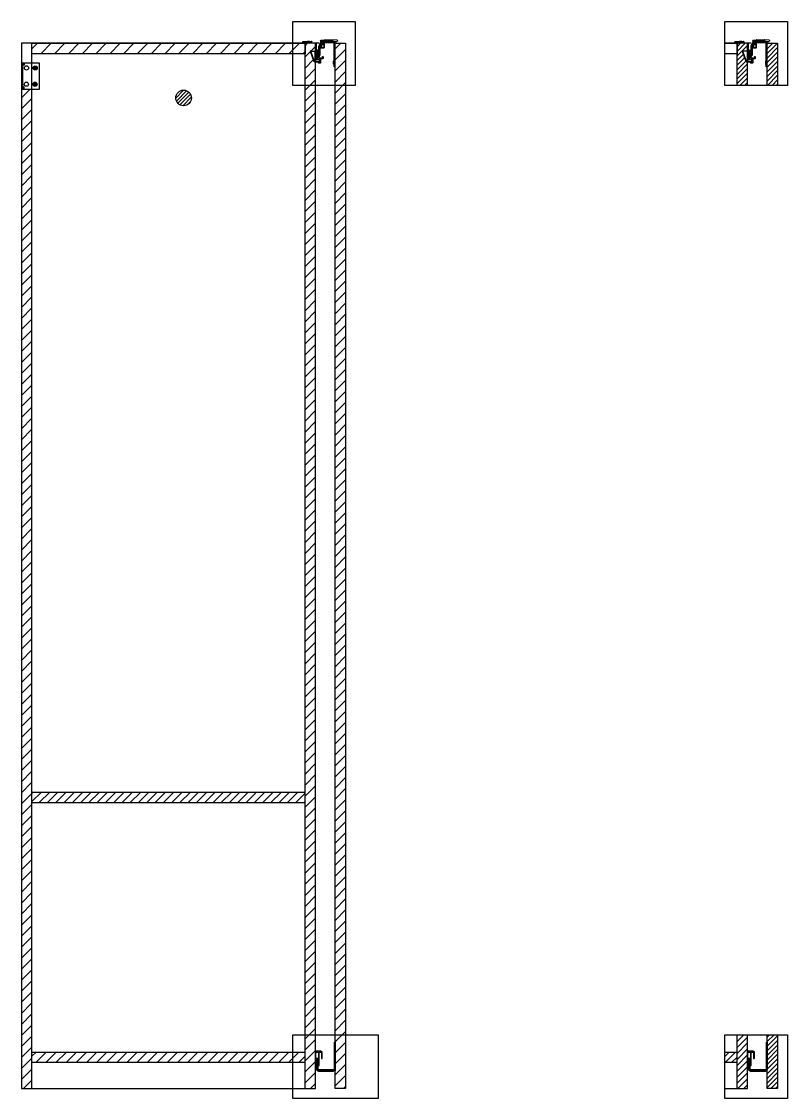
# Model space of a CAD drawing. Header units: inches. Extents: x -32 to 2461, y 586 to 3383.
# Drawn here: x 2314.1 to 2461.3, y 857.3 to 1064.4 of the extents above; entities that cross this region are included whole.
import ezdxf

# ---------------------------------------------------------------- set-up
doc = ezdxf.new("R2010")
doc.units = ezdxf.units.IN
doc.header["$MEASUREMENT"] = 0
doc.layers.get('0').update_dxf_attribs({"color": 11})
for name, color, linetype in [('A-ANNO-DIMS', 3, 'Continuous'), ('dettagli', 141, 'Continuous'), ('particolari', 30, 'Continuous'), ('Viti', 41, 'Continuous')]:
    doc.layers.add(name, color=color, linetype=linetype)

msp = doc.modelspace()

# ---------------------------------------------------------------- hatches: boundary and pattern name
h = msp.add_hatch()
h.set_pattern_fill('ANSI31', color=61, scale=15)
h.paths.add_polyline_path([(2368.57, 1058.22), (2368.57, 1060.22), (2316.06, 1060.22), (2316.06, 1058.22)])
h = msp.add_hatch()
h.set_pattern_fill('ANSI31', color=61, scale=12)
h.paths.add_polyline_path([(2370.57, 1052.14), (2368.57, 1052.14), (2368.57, 869.58), (2370.57, 869.58)])
edge = h.paths.add_edge_path()
edge.add_spline(control_points=[(2370.57, 1056.69), (2370.54, 1056.69), (2370.51, 1056.69), (2370.49, 1056.69)], knot_values=[1.699527, 1.699527, 1.699527, 1.699527, 1.776911, 1.776911, 1.776911, 1.776911], degree=3, periodic=0)
edge.add_spline(control_points=[(2370.49, 1056.69), (2370.42, 1056.69), (2370.37, 1056.69), (2370.37, 1056.69)], knot_values=[1.776911, 1.776911, 1.776911, 1.776911, 2, 2, 2, 2], degree=3, periodic=0)
edge.add_spline(control_points=[(2370.37, 1056.69), (2370.34, 1056.69), (2370.32, 1056.71), (2370.31, 1056.74), (2370.31, 1056.74), (2369.6, 1058.68), (2369.6, 1058.68)], knot_values=[2, 2, 2, 2, 3, 3, 3, 4, 4, 4, 4], degree=3, periodic=0)
edge.add_spline(control_points=[(2369.6, 1058.68), (2369.59, 1058.71), (2369.6, 1058.73), (2369.63, 1058.73)], knot_values=[4, 4, 4, 4, 5, 5, 5, 5], degree=3, periodic=0)
edge.add_spline(control_points=[(2369.67, 1058.73), (2369.67, 1058.73), (2369.63, 1058.73), (2369.63, 1058.73)], knot_values=[5.00001, 5.00001, 5.00001, 5.00001, 5.99999, 5.99999, 5.99999, 5.99999], degree=3, periodic=0)
edge.add_line((2369.65, 1058.73), (2370.49, 1058.73))
edge.add_line((2370.49, 1058.73), (2370.49, 1058.73))
edge.add_line((2370.49, 1058.73), (2370.57, 1060.22))
edge.add_line((2370.57, 1060.22), (2368.57, 1060.22))
edge.add_line((2368.57, 1060.22), (2368.57, 1058.22))
edge.add_line((2368.57, 1058.22), (2368.57, 1052.14))
edge.add_line((2368.57, 1052.14), (2370.57, 1052.14))
edge.add_line((2370.57, 1052.14), (2370.57, 1056.69))
h.paths.add_polyline_path([(2370.57, 866.22), (2370.57, 869.58), (2368.57, 869.58), (2368.57, 866.22), (2368.57, 859.22), (2370.57, 859.22)])
h = msp.add_hatch()
h.set_pattern_fill('ANSI31', color=61, scale=12)
h.paths.add_polyline_path([(2374.36, 859.22), (2376.36, 859.22), (2376.36, 1060.22), (2374.36, 1060.22)])
h = msp.add_hatch()
h.set_pattern_fill('ANSI31', color=61, scale=5)
h.paths.add_polyline_path([(2459.46, 1060.22), (2457.46, 1060.22), (2457.46, 1052.14), (2459.46, 1052.14)])
h.paths.add_polyline_path([(2453.67, 1056.69), (2453.47, 1056.69), (2453.47, 1056.69), (2453.47, 1056.69), (2453.47, 1056.69), (2453.46, 1056.69), (2453.46, 1056.69), (2453.46, 1056.7), (2453.46, 1056.7), (2453.46, 1056.7), (2453.45, 1056.7), (2453.45, 1056.7), (2453.45, 1056.7), (2453.45, 1056.7), (2453.45, 1056.7), (2453.44, 1056.7), (2453.44, 1056.7), (2453.44, 1056.7), (2453.44, 1056.71), (2453.43, 1056.71), (2453.43, 1056.71), (2453.43, 1056.71), (2453.43, 1056.71), (2453.43, 1056.71), (2453.43, 1056.72), (2453.42, 1056.72), (2453.42, 1056.72), (2453.42, 1056.72), (2453.42, 1056.72), (2453.42, 1056.72), (2453.42, 1056.73), (2453.42, 1056.73), (2453.41, 1056.73), (2453.41, 1056.73), (2453.41, 1056.73), (2453.41, 1056.74), (2453.41, 1056.74), (2453.41, 1056.75), (2452.71, 1058.68), (2452.7, 1058.68), (2452.7, 1058.69), (2452.7, 1058.7), (2452.7, 1058.71), (2452.7, 1058.71), (2452.71, 1058.72), (2452.71, 1058.72), (2452.72, 1058.72), (2452.73, 1058.73), (2453.67, 1058.73), (2453.67, 1060.22), (2451.67, 1060.22), (2451.67, 1058.22), (2451.67, 1052.14), (2453.67, 1052.14)])
h.paths.add_polyline_path([(2452.73, 1058.73), (2452.73, 1058.73), (2452.72, 1058.72), (2452.72, 1058.72), (2452.72, 1058.72), (2452.72, 1058.72), (2452.73, 1058.73)])
h = msp.add_hatch()
h.set_pattern_fill('ANSI31', color=61, scale=12)
h.paths.add_polyline_path([(2316.06, 1051.42), (2314.06, 1051.42), (2314.06, 859.22), (2316.06, 859.22)])
h = msp.add_hatch()
h.set_pattern_fill('ANSI31', color=61, scale=4)
h.paths.add_polyline_path([(2346.71, 1049.72, 1), (2343.71, 1049.72, 1)])
h = msp.add_hatch()
h.set_pattern_fill('ANSI31', color=61, scale=9)
h.paths.add_polyline_path([(2368.57, 916.22), (2316.06, 916.22), (2316.06, 914.22), (2368.57, 914.22)])
h = msp.add_hatch()
h.set_pattern_fill('ANSI31', color=61, scale=6.5)
h.paths.add_polyline_path([(2451.67, 866.22), (2451.67, 866.22), (2451.67, 859.22), (2453.67, 859.22), (2453.67, 866.22), (2453.67, 869.58), (2451.67, 869.58)])
h = msp.add_hatch()
h.set_pattern_fill('ANSI31', color=61, scale=11)
h.paths.add_polyline_path([(2316.06, 866.22), (2316.06, 864.22), (2368.57, 864.22), (2368.57, 866.22), (2368.57, 866.22)])
h = msp.add_hatch()
h.set_pattern_fill('ANSI31', color=61, scale=7)
h.paths.add_polyline_path([(2451.67, 866.22), (2450.75, 866.22), (2449.33, 866.22), (2449.33, 864.22), (2451.67, 864.22)])
at = {"layer": 'A-ANNO-DIMS'}
h = msp.add_hatch(dxfattribs=at)
h.set_pattern_fill('ANSI31', color=61, scale=5)
h.paths.add_polyline_path([(2459.46, 869.58), (2457.46, 869.58), (2457.46, 859.22), (2459.46, 859.22)])

# ---------------------------------------------------------------- linework, layer by layer
for p, q in [((2316.06, 859.22), (2316.06, 1060.22)), ((2368.57, 866.22), (2368.57, 1060.22)), ((2316.06, 916.22), (2368.57, 916.22)), ((2316.06, 914.22), (2368.57, 914.22)), ((2316.06, 866.22), (2368.57, 866.22)), ((2368.57, 859.22), (2368.57, 866.22)), ((2368.57, 864.22), (2316.06, 864.22))]:
    msp.add_line(p, q)
at = {"color": 200}
for p, q in [((2451.67, 1052.14), (2451.67, 1060.22)), ((2451.67, 866.22), (2451.67, 869.58)), ((2449.33, 866.22), (2451.67, 866.22)), ((2451.67, 859.22), (2451.67, 866.22)), ((2451.67, 864.22), (2449.33, 864.22))]:
    msp.add_line(p, q, dxfattribs=at)
msp.add_lwpolyline([(2370.57, 866.22), (2370.57, 1060.22), (2314.06, 1060.22), (2314.06, 859.22), (2370.57, 859.22), (2370.57, 866.22)])
for points in [[(2316.06, 1060.22), (2368.57, 1060.22), (2368.57, 1058.22), (2316.06, 1058.22)], [(2374.36, 859.22), (2374.36, 1060.22), (2376.36, 1060.22), (2376.36, 859.22)]]:
    msp.add_lwpolyline(points, close=True)
for points in [[(2453.67, 1052.14), (2453.67, 1060.22), (2449.33, 1060.22)], [(2449.33, 1060.22), (2451.67, 1060.22), (2451.67, 1058.22), (2449.33, 1058.22)], [(2457.46, 1052.14), (2457.46, 1060.22), (2459.46, 1060.22), (2459.46, 1052.14)], [(2453.67, 866.22), (2453.67, 869.58)], [(2459.46, 869.58), (2459.46, 859.22), (2457.46, 859.22), (2457.46, 869.58)], [(2449.33, 859.22), (2453.67, 859.22), (2453.67, 866.22)]]:
    msp.add_lwpolyline(points, dxfattribs=at)
msp.add_circle((2345.21, 1049.72), 1.5)
at = {"layer": 'dettagli'}
for p, q in [((2368.83, 1060.37), (2368.03, 1060.37)), ((2368.03, 1060.37), (2368.03, 1060.22)), ((2368.15, 1060.37), (2368.15, 1060.6)), ((2368.15, 1060.6), (2369.09, 1060.6)), ((2369.19, 1060.47), (2369.19, 1060.45)), ((2369.3, 1060.47), (2369.3, 1060.34)), ((2369.37, 1060.6), (2369.81, 1060.6)), ((2371.55, 1060.66), (2371.55, 1060.2)), ((2372.13, 1060.76), (2371.67, 1060.76)), ((2373.75, 1060.76), (2373.81, 1060.76)), ((2374, 1060.56), (2374.68, 1060.56)), ((2369.67, 1058.73), (2370.49, 1058.73)), ((2370.57, 1060.23), (2370.57, 1056.69)), ((2371.55, 1059.77), (2371.55, 1059.85)), ((2314.26, 1056.42), (2314.26, 1051.42)), ((2314.56, 1056.02), (2314.56, 1056.42)), ((2314.56, 1056.42), (2314.56, 1056.02)), ((2314.56, 1056.02), (2314.26, 1056.02)), ((2374.36, 1055.68), (2374.18, 1055.68)), ((2314.56, 1051.82), (2314.26, 1051.82)), ((2314.56, 1051.42), (2314.56, 1051.82)), ((2314.56, 1051.42), (2314.56, 1051.82)), ((2370.57, 866.22), (2370.57, 862.68)), ((2370.72, 866.22), (2371.16, 866.22)), ((2374.36, 862.97), (2374.36, 862.64))]:
    msp.add_line(p, q, dxfattribs=at)
at = {"layer": 'dettagli', "lineweight": 0}
for p, q in [((2372.5, 1060.37), (2372.53, 1060.29)), ((2372.7, 1060.29), (2372.7, 1060.37)), ((2372.9, 1060.3), (2372.9, 1060.37)), ((2373.1, 1060.38), (2373.06, 1060.3)), ((2372.53, 1060.29), (2372.7, 1060.29)), ((2373.06, 1060.3), (2372.9, 1060.3))]:
    msp.add_line(p, q, dxfattribs=at)
at = {"layer": 'dettagli', "lineweight": 25}
for p, q in [((2370.49, 1058.73), (2370.49, 1056.69)), ((2370.69, 1060.22), (2370.69, 1057.61)), ((2371.46, 1057.26), (2371.27, 1057.26))]:
    msp.add_line(p, q, dxfattribs=at)
at = {"layer": 'dettagli', "lineweight": 35}
for points in [[(2372.02, 1060.65), (2372.02, 1060.55)], [(2373.51, 1060.76), (2372.13, 1060.76)], [(2372.24, 1060.84), (2372.24, 1060.8)], [(2372.24, 1059.39), (2372.24, 1060.34)], [(2372.35, 1060.66), (2373.51, 1060.66)], [(2373.75, 1060.76), (2373.51, 1060.76)], [(2373.51, 1060.66), (2373.76, 1060.66)], [(2373.74, 1060.75), (2373.74, 1060.69)], [(2373.76, 1060.66), (2373.91, 1060.56)], [(2373.85, 1060.84), (2373.85, 1060.8)], [(2371.25, 1058.3), (2371.14, 1058.3)], [(2371.55, 1059.77), (2371.55, 1059.39)], [(2371.57, 1059.37), (2371.73, 1059.37)], [(2371.58, 1059.79), (2371.7, 1059.79)], [(2371.98, 1059.97), (2371.63, 1059.97)], [(2371.72, 1059.77), (2371.72, 1059.39)], [(2371.73, 1059.37), (2371.76, 1059.37)], [(2371.76, 1059.37), (2372.17, 1059.38)], [(2372.02, 1060.31), (2372.02, 1060.01)], [(2372.16, 1059.38), (2372.21, 1059.38)], [(2372.21, 1059.38), (2372.23, 1059.38)], [(2371.14, 1058.01), (2371.26, 1058.01)], [(2374.16, 1056.81), (2374.07, 1056.81), (2374.08, 1056.21), (2374.16, 1056.21)]]:
    msp.add_lwpolyline(points, dxfattribs=at)
at = {"layer": 'dettagli'}
msp.add_lwpolyline([(2314.06, 1051.42), (2314.26, 1051.42), (2314.56, 1051.42), (2317.53, 1051.42), (2317.53, 1056.42), (2314.06, 1056.42)], dxfattribs=at)
at = {"layer": 'dettagli', "lineweight": 25}
for points in [[(2370.57, 866.03), (2370.72, 866.03)], [(2370.72, 866.03), (2370.72, 866.22)], [(2371.16, 866.22), (2371.16, 865)], [(2371.16, 865), (2370.57, 865)], [(2370.72, 864.86), (2371.16, 864.86)]]:
    msp.add_lwpolyline(points, dxfattribs=at)
at = {"layer": 'dettagli'}
for centre in [(2315.01, 1055.49), (2314.97, 1052.36)]:
    msp.add_circle(centre, 0.401, dxfattribs=at)
msp.add_arc((2371.58, 1059.76), 0.0232, 86.344, 160.6601, dxfattribs=at)
at = {"layer": 'dettagli', "lineweight": 35}
for points in [[(2369.05, 1060.58), (2369.05, 1060.58), (2368.91, 1060.44), (2368.83, 1060.37)], [(2368.86, 1060.24), (2368.86, 1060.24), (2369.14, 1060.53), (2369.14, 1060.53)], [(2369.09, 1060.6), (2369.07, 1060.6), (2369.06, 1060.59), (2369.05, 1060.58)], [(2369.37, 1060.6), (2369.37, 1060.6), (2369.09, 1060.6), (2369.09, 1060.6)], [(2369.14, 1060.53), (2369.14, 1060.53), (2369.32, 1060.53), (2369.32, 1060.53)], [(2369.32, 1060.53), (2369.32, 1060.53), (2369.32, 1060.37), (2369.32, 1060.37)], [(2369.42, 1060.54), (2369.42, 1060.57), (2369.4, 1060.6), (2369.37, 1060.6)], [(2369.42, 1060.37), (2369.42, 1060.37), (2369.42, 1060.54), (2369.42, 1060.54)], [(2369.83, 1060.45), (2369.83, 1060.45), (2369.53, 1060.34), (2369.53, 1060.34)], [(2369.81, 1060.6), (2369.82, 1060.59), (2369.84, 1060.59), (2369.86, 1060.58)], [(2369.87, 1060.48), (2369.86, 1060.46), (2369.83, 1060.45), (2369.83, 1060.45)], [(2369.86, 1060.58), (2369.9, 1060.56), (2369.88, 1060.49), (2369.87, 1060.48)], [(2371.64, 1060.35), (2371.64, 1060.35), (2371.36, 1059.87), (2371.36, 1059.87)], [(2371.67, 1060.76), (2371.61, 1060.76), (2371.56, 1060.72), (2371.55, 1060.66)], [(2371.99, 1060.55), (2371.86, 1060.55), (2371.71, 1060.46), (2371.64, 1060.35)], [(2371.8, 1060.26), (2371.83, 1060.31), (2371.93, 1060.37), (2371.99, 1060.37)], [(2373.98, 1060.56), (2373.98, 1060.56), (2371.99, 1060.55), (2371.99, 1060.55)], [(2371.99, 1060.37), (2371.99, 1060.37), (2373.99, 1060.38), (2373.99, 1060.38)], [(2372.13, 1060.76), (2372.07, 1060.76), (2372.02, 1060.71), (2372.02, 1060.65)], [(2372.2, 1060.76), (2372.22, 1060.76), (2372.24, 1060.78), (2372.24, 1060.8)], [(2372.27, 1060.88), (2372.26, 1060.87), (2372.24, 1060.86), (2372.24, 1060.84)], [(2373.75, 1060.76), (2373.75, 1060.76), (2373.74, 1060.76), (2373.74, 1060.75)], [(2373.74, 1060.69), (2373.74, 1060.68), (2373.75, 1060.67), (2373.76, 1060.66)], [(2373.81, 1060.76), (2373.83, 1060.76), (2373.85, 1060.78), (2373.85, 1060.8)], [(2373.88, 1060.88), (2373.87, 1060.87), (2373.85, 1060.86), (2373.85, 1060.84)], [(2374.36, 1060.22), (2374.33, 1060.37), (2374.13, 1060.56), (2373.98, 1060.56)], [(2373.99, 1060.38), (2374.03, 1060.38), (2374.15, 1060.27), (2374.15, 1060.22)], [(2368.82, 1060.23), (2368.83, 1060.23), (2368.85, 1060.23), (2368.86, 1060.24)], [(2371.36, 1059.87), (2371.3, 1059.77), (2371.25, 1059.61), (2371.25, 1059.49)], [(2371.25, 1059.49), (2371.25, 1059.49), (2371.26, 1057.91), (2371.26, 1057.91)], [(2371.43, 1059.49), (2371.43, 1059.58), (2371.47, 1059.71), (2371.51, 1059.78)], [(2371.44, 1057.91), (2371.44, 1057.91), (2371.43, 1059.49), (2371.43, 1059.49)], [(2371.51, 1059.78), (2371.51, 1059.78), (2371.8, 1060.26), (2371.8, 1060.26)], [(2371.55, 1059.39), (2371.55, 1059.38), (2371.56, 1059.37), (2371.57, 1059.37)], [(2371.72, 1059.77), (2371.72, 1059.78), (2371.71, 1059.79), (2371.7, 1059.79)], [(2371.72, 1059.39), (2371.72, 1059.38), (2371.73, 1059.37), (2371.73, 1059.37)], [(2371.98, 1059.97), (2371.98, 1059.97), (2371.98, 1059.97), (2371.99, 1059.97)], [(2372.01, 1059.99), (2372.01, 1059.99), (2372.02, 1060), (2372.02, 1060.01)], [(2372.23, 1059.38), (2372.24, 1059.38), (2372.24, 1059.38), (2372.24, 1059.39)], [(2374.15, 1060.22), (2374.15, 1060.22), (2374.18, 1055.68), (2374.18, 1055.68)], [(2371.26, 1057.91), (2371.26, 1057.91), (2371.44, 1057.91), (2371.44, 1057.91)]]:
    msp.add_open_spline(points, degree=3, dxfattribs=at)
at = {"layer": 'dettagli', "lineweight": 25}
for points, knots in [([(2369.19, 1060.47), (2369.19, 1060.5), (2369.22, 1060.53), (2369.25, 1060.53), (2369.28, 1060.53), (2369.3, 1060.5), (2369.3, 1060.47)], [3, 3, 3, 3, 4, 4, 4, 5, 5, 5, 5]), ([(2371.16, 1060.34), (2371.19, 1060.34), (2371.22, 1060.31), (2371.22, 1060.28), (2371.22, 1060.25), (2371.19, 1060.23), (2371.16, 1060.23)], [7, 7, 7, 7, 8, 8, 8, 9, 9, 9, 9]), ([(2370.69, 1057.61), (2370.67, 1057.45), (2370.92, 1057.39), (2370.92, 1057.39), (2370.92, 1057.39), (2371.16, 1057.41), (2371.15, 1057.5)], [0, 0, 0, 0, 1, 1, 1, 2, 2, 2, 2]), ([(2371.27, 1057.61), (2371.27, 1057.61), (2371.27, 1057.64), (2371.27, 1057.64), (2371.27, 1057.67), (2371.24, 1057.69), (2371.21, 1057.69), (2371.18, 1057.69), (2371.15, 1057.67), (2371.15, 1057.64), (2371.15, 1057.64), (2371.15, 1057.5), (2371.15, 1057.5)], [0, 0, 0, 0, 1, 1, 1, 2, 2, 2, 3, 3, 3, 4, 4, 4, 4]), ([(2371.27, 1057.26), (2371.27, 1057.26), (2371.27, 1057.16), (2371.27, 1057.16), (2371.27, 1057.13), (2371.24, 1057.11), (2371.21, 1057.11), (2371.18, 1057.11), (2371.15, 1057.13), (2371.15, 1057.16), (2371.15, 1057.16), (2371.15, 1057.26), (2371.15, 1057.26)], [0, 0, 0, 0, 1, 1, 1, 2, 2, 2, 3, 3, 3, 4, 4, 4, 4]), ([(2371.57, 1057.26), (2371.57, 1057.26), (2371.57, 1056.46), (2371.57, 1056.46), (2371.57, 1056.43), (2371.55, 1056.4), (2371.52, 1056.4), (2371.52, 1056.4), (2371.21, 1056.4), (2371.21, 1056.4), (2371.18, 1056.4), (2371.16, 1056.43), (2371.16, 1056.46), (2371.16, 1056.46), (2371.16, 1056.58), (2371.16, 1056.58), (2371.16, 1056.62), (2371.18, 1056.64), (2371.21, 1056.64), (2371.24, 1056.64), (2371.27, 1056.62), (2371.27, 1056.58), (2371.27, 1056.58), (2371.27, 1056.52), (2371.27, 1056.52), (2371.27, 1056.52), (2371.46, 1056.52), (2371.46, 1056.52), (2371.46, 1056.52), (2371.46, 1057.26), (2371.46, 1057.26)], [0, 0, 0, 0, 1, 1, 1, 2, 2, 2, 3, 3, 3, 4, 4, 4, 5, 5, 5, 6, 6, 6, 7, 7, 7, 8, 8, 8, 9, 9, 9, 10, 10, 10, 10]), ([(2371.93, 1057.5), (2371.93, 1057.5), (2371.93, 1057.63), (2371.93, 1057.63), (2371.93, 1057.66), (2371.96, 1057.69), (2371.99, 1057.69), (2372.02, 1057.69), (2372.04, 1057.66), (2372.04, 1057.63), (2372.04, 1057.63), (2372.04, 1057.31), (2372.04, 1057.31), (2372.04, 1057.28), (2372.02, 1057.26), (2371.99, 1057.26), (2371.99, 1057.26), (2371.57, 1057.26), (2371.57, 1057.26)], [0, 0, 0, 0, 1, 1, 1, 2, 2, 2, 3, 3, 3, 4, 4, 4, 5, 5, 5, 6, 6, 6, 6]), ([(2371.16, 864.86), (2371.16, 864.86), (2371.16, 863.72), (2371.16, 863.72), (2371.16, 863.69), (2371.19, 863.66), (2371.22, 863.66), (2371.26, 863.66), (2371.29, 863.69), (2371.29, 863.72), (2371.29, 863.72), (2371.29, 866.22), (2371.29, 866.22)], [0, 0, 0, 0, 1, 1, 1, 2, 2, 2, 3, 3, 3, 4, 4, 4, 4]), ([(2371.72, 865.03), (2371.72, 864.99), (2371.76, 864.99), (2371.81, 864.99), (2371.86, 864.99), (2371.9, 865.03), (2371.9, 865.08)], [3, 3, 3, 3, 4, 4, 4, 5, 5, 5, 5])]:
    msp.add_open_spline(points, degree=3, knots=knots, dxfattribs=at)
for points in [[(2369.19, 1060.28), (2369.19, 1060.28), (2369.19, 1060.45), (2369.19, 1060.45)], [(2369.3, 1060.34), (2369.3, 1060.34), (2371.16, 1060.34), (2371.16, 1060.34)], [(2369.25, 1060.23), (2369.22, 1060.23), (2369.19, 1060.25), (2369.19, 1060.28)], [(2370.57, 1060.23), (2370.57, 1060.23), (2369.25, 1060.23), (2369.25, 1060.23)], [(2371.16, 1060.23), (2371.16, 1060.23), (2370.7, 1060.23), (2370.7, 1060.23)], [(2370.63, 1057.26), (2370.6, 1057.26), (2370.58, 1057.28), (2370.57, 1057.31)], [(2371.15, 1057.26), (2371.15, 1057.26), (2370.63, 1057.26), (2370.63, 1057.26)], [(2371.27, 1057.61), (2371.29, 1057.5), (2371.7, 1057.39), (2371.7, 1057.39)], [(2371.7, 1057.39), (2371.7, 1057.39), (2371.93, 1057.41), (2371.93, 1057.5)], [(2371.63, 866.42), (2371.63, 866.42), (2370.57, 866.42), (2370.57, 866.42)], [(2371.29, 866.22), (2371.29, 866.22), (2371.63, 866.22), (2371.63, 866.22)], [(2371.9, 866.15), (2371.9, 866.3), (2371.78, 866.42), (2371.63, 866.42)], [(2371.63, 866.22), (2371.68, 866.22), (2371.72, 866.18), (2371.72, 866.15)], [(2371.72, 866.15), (2371.72, 866.15), (2371.72, 865.03), (2371.72, 865.03)], [(2371.9, 865.08), (2371.9, 865.08), (2371.9, 866.15), (2371.9, 866.15)], [(2370.72, 862.93), (2370.72, 862.93), (2370.72, 864.86), (2370.72, 864.86)], [(2370.57, 862.68), (2370.57, 862.68), (2370.58, 862.69), (2370.62, 862.71)], [(2370.62, 862.71), (2370.64, 862.73), (2370.67, 862.76), (2370.67, 862.76)], [(2370.67, 862.76), (2370.71, 862.8), (2370.72, 862.88), (2370.72, 862.93)]]:
    msp.add_open_spline(points, degree=3, dxfattribs=at)
at = {"layer": 'dettagli', "lineweight": 35}
for points, knots in [([(2369.32, 1060.37), (2369.32, 1060.34), (2369.34, 1060.35), (2369.37, 1060.35), (2369.4, 1060.35), (2369.42, 1060.34), (2369.42, 1060.37)], [5, 5, 5, 5, 6, 6, 6, 7, 7, 7, 7]), ([(2372.35, 1060.66), (2372.29, 1060.66), (2372.25, 1060.62), (2372.25, 1060.55), (2372.25, 1060.55), (2372.25, 1060.55), (2372.25, 1060.55)], [0, 0, 0, 0, 1, 1, 1, 2, 2, 2, 2]), ([(2371.28, 1056.67), (2371.28, 1056.67), (2371.28, 1056.69), (2371.28, 1056.69), (2371.28, 1056.69), (2370.37, 1056.69), (2370.37, 1056.69), (2370.34, 1056.69), (2370.32, 1056.71), (2370.31, 1056.74), (2370.31, 1056.74), (2369.6, 1058.68), (2369.6, 1058.68), (2369.59, 1058.71), (2369.6, 1058.73), (2369.63, 1058.73), (2369.63, 1058.73), (2369.67, 1058.73), (2369.67, 1058.73)], [0, 0, 0, 0, 1, 1, 1, 2, 2, 2, 3, 3, 3, 4, 4, 4, 5, 5, 5, 6, 6, 6, 6]), ([(2371.13, 1058.81), (2371.13, 1058.85), (2371.06, 1058.9), (2370.97, 1058.9), (2370.88, 1058.9), (2370.81, 1058.85), (2370.81, 1058.81), (2370.81, 1058.81), (2370.82, 1057.5), (2370.82, 1057.5), (2370.82, 1057.45), (2370.89, 1057.41), (2370.98, 1057.41), (2371.07, 1057.41), (2371.14, 1057.45), (2371.14, 1057.5), (2371.14, 1057.5), (2371.13, 1058.81), (2371.13, 1058.81)], [0, 0, 0, 0, 1, 1, 1, 2, 2, 2, 3, 3, 3, 4, 4, 4, 5, 5, 5, 6, 6, 6, 6]), ([(2372.01, 1059.99), (2372.01, 1059.98), (2372.01, 1059.98), (2372.01, 1059.98), (2372, 1059.98), (2372, 1059.98), (2372, 1059.98), (2371.99, 1059.98), (2371.99, 1059.97), (2371.99, 1059.97)], [0, 0, 0, 0, 1, 1, 1, 2, 2, 2, 3, 3, 3, 3]), ([(2370.57, 1057.24), (2370.57, 1057.24), (2370.76, 1057.24), (2370.76, 1057.24), (2370.77, 1057.24), (2370.78, 1057.23), (2370.78, 1057.22), (2370.78, 1057.22), (2370.78, 1057.12), (2370.78, 1057.12), (2370.78, 1057.1), (2370.79, 1057.09), (2370.8, 1057.09), (2370.8, 1057.09), (2371.02, 1057.09), (2371.02, 1057.09)], [0, 0, 0, 0, 1, 1, 1, 2, 2, 2, 3, 3, 3, 4, 4, 4, 5, 5, 5, 5]), ([(2371.02, 1057.09), (2371.02, 1057.09), (2371.26, 1057.09), (2371.26, 1057.09), (2371.32, 1057.09), (2371.37, 1057.04), (2371.37, 1056.98), (2371.37, 1056.98), (2371.37, 1056.57), (2371.37, 1056.57)], [0, 0, 0, 0, 1, 1, 1, 2, 2, 2, 3, 3, 3, 3]), ([(2371.37, 1056.57), (2371.37, 1056.55), (2371.36, 1056.54), (2371.35, 1056.54), (2371.35, 1056.54), (2371.3, 1056.54), (2371.3, 1056.54), (2371.29, 1056.54), (2371.28, 1056.56), (2371.28, 1056.57), (2371.28, 1056.57), (2371.28, 1056.67), (2371.28, 1056.67)], [0, 0, 0, 0, 1, 1, 1, 2, 2, 2, 3, 3, 3, 4, 4, 4, 4])]:
    msp.add_open_spline(points, degree=3, knots=knots, dxfattribs=at)
at = {"layer": 'dettagli', "lineweight": 0}
for points in [[(2374.72, 1060.88), (2374.72, 1060.88), (2372.27, 1060.88), (2372.27, 1060.88)], [(2374.68, 1060.56), (2374.68, 1060.56), (2374.85, 1060.67), (2374.85, 1060.67)], [(2374.75, 1060.84), (2374.75, 1060.84), (2374.72, 1060.88), (2374.72, 1060.88)], [(2374.76, 1060.76), (2374.76, 1060.76), (2374.75, 1060.84), (2374.75, 1060.84)], [(2374.84, 1060.76), (2374.84, 1060.76), (2374.76, 1060.76), (2374.76, 1060.76)], [(2374.85, 1060.67), (2374.85, 1060.67), (2374.84, 1060.76), (2374.84, 1060.76)]]:
    msp.add_open_spline(points, degree=3, dxfattribs=at)
at = {"layer": 'dettagli', "lineweight": 40}
for points in [[(2374.36, 868.11), (2374.36, 868.11), (2374.23, 868.11), (2374.23, 868.11)], [(2374.23, 868.11), (2374.23, 868.11), (2374.23, 862.97), (2374.23, 862.97)], [(2374.36, 862.97), (2374.36, 862.97), (2374.36, 868.11), (2374.36, 868.11)], [(2370.88, 863.83), (2370.88, 863.83), (2370.88, 862.97), (2370.88, 862.97)], [(2371.01, 862.97), (2371.01, 862.97), (2371.01, 863.83), (2371.01, 863.83)], [(2370.88, 862.97), (2370.88, 862.79), (2371.03, 862.64), (2371.21, 862.64)], [(2371.21, 862.77), (2371.1, 862.77), (2371.01, 862.86), (2371.01, 862.97)], [(2373.54, 862.77), (2372.44, 862.77), (2371.21, 862.77), (2371.21, 862.77)], [(2371.21, 862.64), (2373.83, 862.64), (2374.03, 862.64), (2374.03, 862.64)], [(2374.03, 862.77), (2374.03, 862.77), (2373.83, 862.77), (2373.54, 862.77)], [(2374.03, 862.64), (2374.21, 862.64), (2374.36, 862.79), (2374.36, 862.97)], [(2374.23, 862.97), (2374.23, 862.86), (2374.14, 862.77), (2374.03, 862.77)]]:
    msp.add_open_spline(points, degree=3, dxfattribs=at)
msp.add_open_spline([(2371.11, 864.66), (2371.11, 864.75), (2371.03, 864.85), (2370.94, 864.85), (2370.86, 864.85), (2370.78, 864.75), (2370.78, 864.66), (2370.78, 864.66), (2370.78, 863.84), (2370.78, 863.84), (2370.78, 863.84), (2371.11, 863.84), (2371.11, 863.84), (2371.11, 863.84), (2371.11, 864.66), (2371.11, 864.66)], degree=3, knots=[0, 0, 0, 0, 1, 1, 1, 2, 2, 2, 3, 3, 3, 4, 4, 4, 5, 5, 5, 5], dxfattribs=at)
at = {"layer": 'particolari'}
for points in [[(2366.22, 1064.41), (2378.24, 1064.41), (2378.24, 1052.14), (2366.22, 1052.14)], [(2449.33, 1064.41), (2461.35, 1064.41), (2461.35, 1052.14), (2449.33, 1052.14)], [(2366.22, 869.58), (2382.62, 869.58), (2382.62, 857.32), (2366.22, 857.32)], [(2449.33, 869.58), (2461.35, 869.58), (2461.35, 857.32), (2449.33, 857.32)]]:
    msp.add_lwpolyline(points, close=True, dxfattribs=at)
at = {"layer": 'Viti'}
for p, q in [((2451.94, 1060.37), (2451.13, 1060.37)), ((2451.13, 1060.37), (2451.13, 1060.23)), ((2451.26, 1060.37), (2451.26, 1060.6)), ((2451.26, 1060.6), (2452.19, 1060.6)), ((2452.3, 1060.47), (2452.3, 1060.45)), ((2452.41, 1060.47), (2452.41, 1060.34)), ((2452.47, 1060.6), (2452.91, 1060.6)), ((2454.66, 1060.66), (2454.66, 1060.2)), ((2455.23, 1060.76), (2454.77, 1060.76)), ((2456.86, 1060.76), (2456.92, 1060.76)), ((2457.1, 1060.56), (2457.78, 1060.56)), ((2453.67, 1060.23), (2453.67, 1056.69)), ((2454.66, 1059.77), (2454.66, 1059.85)), ((2316.69, 1055.48), (2316.69, 1055.48)), ((2457.46, 1055.68), (2457.28, 1055.68)), ((2316.66, 1052.35), (2316.66, 1052.35)), ((2453.67, 866.22), (2453.67, 862.68)), ((2453.82, 866.22), (2454.26, 866.22))]:
    msp.add_line(p, q, dxfattribs=at)
at = {"layer": 'Viti', "lineweight": 0}
for p, q in [((2455.6, 1060.37), (2455.64, 1060.29)), ((2455.8, 1060.29), (2455.8, 1060.37)), ((2456, 1060.3), (2456, 1060.37)), ((2456.2, 1060.38), (2456.17, 1060.3)), ((2455.64, 1060.29), (2455.8, 1060.29)), ((2456.17, 1060.3), (2456, 1060.3))]:
    msp.add_line(p, q, dxfattribs=at)
at = {"layer": 'Viti', "lineweight": 25}
for p, q in [((2452.37, 1060.23), (2450.76, 1060.23)), ((2453.67, 1058.73), (2452.75, 1058.73)), ((2453.59, 1058.73), (2453.59, 1056.69)), ((2453.79, 1060.22), (2453.79, 1057.61)), ((2454.56, 1057.26), (2454.37, 1057.26))]:
    msp.add_line(p, q, dxfattribs=at)
at = {"layer": 'Viti', "lineweight": 35}
for points in [[(2455.12, 1060.65), (2455.12, 1060.55)], [(2456.62, 1060.76), (2455.23, 1060.76)], [(2455.34, 1060.84), (2455.34, 1060.8)], [(2455.35, 1059.39), (2455.34, 1060.34)], [(2455.46, 1060.66), (2456.62, 1060.66)], [(2456.86, 1060.76), (2456.62, 1060.76)], [(2456.62, 1060.66), (2456.86, 1060.66)], [(2456.84, 1060.75), (2456.84, 1060.69)], [(2456.86, 1060.66), (2457.02, 1060.56)], [(2456.95, 1060.84), (2456.95, 1060.8)], [(2454.36, 1058.3), (2454.25, 1058.3)], [(2454.66, 1059.77), (2454.66, 1059.39)], [(2454.67, 1059.37), (2454.84, 1059.37)], [(2454.68, 1059.79), (2454.81, 1059.79)], [(2455.08, 1059.97), (2454.73, 1059.97)], [(2454.82, 1059.77), (2454.82, 1059.39)], [(2454.84, 1059.37), (2454.87, 1059.37)], [(2454.87, 1059.37), (2455.27, 1059.38)], [(2455.12, 1060.31), (2455.12, 1060.01)], [(2455.26, 1059.38), (2455.31, 1059.38)], [(2455.31, 1059.38), (2455.33, 1059.38)], [(2454.25, 1058.01), (2454.36, 1058.01)], [(2457.26, 1056.81), (2457.17, 1056.81), (2457.18, 1056.21), (2457.27, 1056.21)]]:
    msp.add_lwpolyline(points, dxfattribs=at)
at = {"layer": 'Viti'}
for points in [[(2316.42, 1055.55), (2316.42, 1055.41), (2316.62, 1055.41), (2316.76, 1055.55), (2316.97, 1055.55), (2316.97, 1055.41), (2316.76, 1055.41), (2316.62, 1055.55)], [(2316.38, 1052.42), (2316.38, 1052.28), (2316.59, 1052.28), (2316.73, 1052.42), (2316.94, 1052.42), (2316.94, 1052.28), (2316.73, 1052.28), (2316.59, 1052.42)]]:
    msp.add_lwpolyline(points, close=True, dxfattribs=at)
for points in [[(2316.62, 1055.55), (2316.62, 1055.76), (2316.76, 1055.76), (2316.76, 1055.55)], [(2316.76, 1055.41), (2316.76, 1055.2), (2316.62, 1055.2), (2316.62, 1055.41)], [(2316.59, 1052.42), (2316.59, 1052.63), (2316.73, 1052.63), (2316.73, 1052.42)], [(2316.73, 1052.28), (2316.73, 1052.07), (2316.59, 1052.07), (2316.59, 1052.28)]]:
    msp.add_lwpolyline(points, dxfattribs=at)
at = {"layer": 'Viti', "lineweight": 25}
for points in [[(2453.67, 866.03), (2453.82, 866.03)], [(2453.82, 866.03), (2453.82, 866.22)], [(2454.26, 866.22), (2454.26, 865)], [(2454.26, 865), (2453.67, 865)], [(2453.82, 864.86), (2454.26, 864.86)]]:
    msp.add_lwpolyline(points, dxfattribs=at)
at = {"layer": 'Viti'}
for centre in [(2316.69, 1055.48), (2316.66, 1052.35)]:
    msp.add_circle(centre, 0.401, dxfattribs=at)
msp.add_arc((2454.68, 1059.76), 0.0232, 86.344, 160.6601, dxfattribs=at)
at = {"layer": 'Viti', "lineweight": 35}
for points in [[(2452.15, 1060.58), (2452.15, 1060.58), (2452.01, 1060.44), (2451.94, 1060.37)], [(2451.96, 1060.24), (2451.96, 1060.24), (2452.24, 1060.53), (2452.24, 1060.53)], [(2452.19, 1060.6), (2452.18, 1060.6), (2452.16, 1060.59), (2452.15, 1060.58)], [(2452.47, 1060.6), (2452.47, 1060.6), (2452.19, 1060.6), (2452.19, 1060.6)], [(2452.24, 1060.53), (2452.24, 1060.53), (2452.42, 1060.53), (2452.42, 1060.53)], [(2452.42, 1060.53), (2452.42, 1060.53), (2452.42, 1060.37), (2452.42, 1060.37)], [(2452.53, 1060.54), (2452.53, 1060.57), (2452.5, 1060.6), (2452.47, 1060.6)], [(2452.53, 1060.37), (2452.53, 1060.37), (2452.53, 1060.54), (2452.53, 1060.54)], [(2452.94, 1060.45), (2452.94, 1060.45), (2452.64, 1060.34), (2452.64, 1060.34)], [(2452.91, 1060.6), (2452.93, 1060.59), (2452.94, 1060.59), (2452.96, 1060.58)], [(2452.98, 1060.48), (2452.96, 1060.46), (2452.94, 1060.45), (2452.94, 1060.45)], [(2452.96, 1060.58), (2453, 1060.56), (2452.98, 1060.49), (2452.98, 1060.48)], [(2454.75, 1060.35), (2454.75, 1060.35), (2454.46, 1059.87), (2454.46, 1059.87)], [(2454.77, 1060.76), (2454.71, 1060.76), (2454.67, 1060.72), (2454.66, 1060.66)], [(2455.1, 1060.55), (2454.96, 1060.55), (2454.81, 1060.46), (2454.75, 1060.35)], [(2454.9, 1060.26), (2454.94, 1060.31), (2455.03, 1060.37), (2455.1, 1060.37)], [(2457.09, 1060.56), (2457.09, 1060.56), (2455.1, 1060.55), (2455.1, 1060.55)], [(2455.1, 1060.37), (2455.1, 1060.37), (2457.09, 1060.38), (2457.09, 1060.38)], [(2455.23, 1060.76), (2455.17, 1060.76), (2455.12, 1060.71), (2455.12, 1060.65)], [(2455.31, 1060.76), (2455.33, 1060.76), (2455.34, 1060.78), (2455.34, 1060.8)], [(2455.38, 1060.88), (2455.36, 1060.87), (2455.34, 1060.86), (2455.34, 1060.84)], [(2456.86, 1060.76), (2456.85, 1060.76), (2456.84, 1060.76), (2456.84, 1060.75)], [(2456.84, 1060.69), (2456.84, 1060.68), (2456.85, 1060.67), (2456.86, 1060.66)], [(2456.92, 1060.76), (2456.94, 1060.76), (2456.95, 1060.78), (2456.95, 1060.8)], [(2456.99, 1060.88), (2456.97, 1060.87), (2456.95, 1060.86), (2456.95, 1060.84)], [(2457.46, 1060.22), (2457.43, 1060.37), (2457.24, 1060.56), (2457.09, 1060.56)], [(2457.09, 1060.38), (2457.14, 1060.38), (2457.25, 1060.27), (2457.25, 1060.22)], [(2451.92, 1060.23), (2451.94, 1060.23), (2451.95, 1060.23), (2451.96, 1060.24)], [(2454.46, 1059.87), (2454.4, 1059.77), (2454.36, 1059.61), (2454.36, 1059.49)], [(2454.36, 1059.49), (2454.36, 1059.49), (2454.37, 1057.91), (2454.37, 1057.91)], [(2454.54, 1059.49), (2454.54, 1059.58), (2454.57, 1059.71), (2454.62, 1059.78)], [(2454.55, 1057.91), (2454.55, 1057.91), (2454.54, 1059.49), (2454.54, 1059.49)], [(2454.62, 1059.78), (2454.62, 1059.78), (2454.9, 1060.26), (2454.9, 1060.26)], [(2454.66, 1059.39), (2454.66, 1059.38), (2454.66, 1059.37), (2454.67, 1059.37)], [(2454.82, 1059.77), (2454.82, 1059.78), (2454.82, 1059.79), (2454.81, 1059.79)], [(2454.82, 1059.39), (2454.82, 1059.38), (2454.83, 1059.37), (2454.84, 1059.37)], [(2455.08, 1059.97), (2455.09, 1059.97), (2455.09, 1059.97), (2455.09, 1059.97)], [(2455.11, 1059.99), (2455.12, 1059.99), (2455.12, 1060), (2455.12, 1060.01)], [(2455.33, 1059.38), (2455.34, 1059.38), (2455.35, 1059.38), (2455.35, 1059.39)], [(2457.25, 1060.22), (2457.25, 1060.22), (2457.28, 1055.68), (2457.28, 1055.68)], [(2454.37, 1057.91), (2454.37, 1057.91), (2454.55, 1057.91), (2454.55, 1057.91)]]:
    msp.add_open_spline(points, degree=3, dxfattribs=at)
at = {"layer": 'Viti', "lineweight": 25}
for points, knots in [([(2452.3, 1060.47), (2452.3, 1060.5), (2452.32, 1060.53), (2452.35, 1060.53), (2452.38, 1060.53), (2452.41, 1060.5), (2452.41, 1060.47)], [3, 3, 3, 3, 4, 4, 4, 5, 5, 5, 5]), ([(2454.26, 1060.34), (2454.29, 1060.34), (2454.32, 1060.31), (2454.32, 1060.28), (2454.32, 1060.25), (2454.29, 1060.23), (2454.26, 1060.23)], [7, 7, 7, 7, 8, 8, 8, 9, 9, 9, 9]), ([(2453.79, 1057.61), (2453.77, 1057.45), (2454.03, 1057.39), (2454.03, 1057.39), (2454.03, 1057.39), (2454.26, 1057.41), (2454.26, 1057.5)], [0, 0, 0, 0, 1, 1, 1, 2, 2, 2, 2]), ([(2454.37, 1057.61), (2454.37, 1057.61), (2454.37, 1057.64), (2454.37, 1057.64), (2454.37, 1057.67), (2454.34, 1057.69), (2454.31, 1057.69), (2454.28, 1057.69), (2454.26, 1057.67), (2454.26, 1057.64), (2454.26, 1057.64), (2454.26, 1057.5), (2454.26, 1057.5)], [0, 0, 0, 0, 1, 1, 1, 2, 2, 2, 3, 3, 3, 4, 4, 4, 4]), ([(2454.67, 1057.26), (2454.67, 1057.26), (2454.67, 1056.46), (2454.67, 1056.46), (2454.67, 1056.43), (2454.65, 1056.4), (2454.62, 1056.4), (2454.62, 1056.4), (2454.32, 1056.4), (2454.32, 1056.4), (2454.29, 1056.4), (2454.26, 1056.43), (2454.26, 1056.46), (2454.26, 1056.46), (2454.26, 1056.58), (2454.26, 1056.58), (2454.26, 1056.62), (2454.29, 1056.64), (2454.32, 1056.64), (2454.35, 1056.64), (2454.37, 1056.62), (2454.37, 1056.58), (2454.37, 1056.58), (2454.37, 1056.52), (2454.37, 1056.52), (2454.37, 1056.52), (2454.56, 1056.52), (2454.56, 1056.52), (2454.56, 1056.52), (2454.56, 1057.26), (2454.56, 1057.26)], [0, 0, 0, 0, 1, 1, 1, 2, 2, 2, 3, 3, 3, 4, 4, 4, 5, 5, 5, 6, 6, 6, 7, 7, 7, 8, 8, 8, 9, 9, 9, 10, 10, 10, 10]), ([(2454.37, 1057.26), (2454.37, 1057.26), (2454.37, 1057.16), (2454.37, 1057.16), (2454.37, 1057.13), (2454.34, 1057.11), (2454.31, 1057.11), (2454.28, 1057.11), (2454.26, 1057.13), (2454.26, 1057.16), (2454.26, 1057.16), (2454.26, 1057.26), (2454.26, 1057.26)], [0, 0, 0, 0, 1, 1, 1, 2, 2, 2, 3, 3, 3, 4, 4, 4, 4]), ([(2455.03, 1057.5), (2455.03, 1057.5), (2455.03, 1057.63), (2455.03, 1057.63), (2455.03, 1057.66), (2455.06, 1057.69), (2455.09, 1057.69), (2455.12, 1057.69), (2455.15, 1057.66), (2455.15, 1057.63), (2455.15, 1057.63), (2455.15, 1057.31), (2455.15, 1057.31), (2455.15, 1057.28), (2455.12, 1057.26), (2455.09, 1057.26), (2455.09, 1057.26), (2454.67, 1057.26), (2454.67, 1057.26)], [0, 0, 0, 0, 1, 1, 1, 2, 2, 2, 3, 3, 3, 4, 4, 4, 5, 5, 5, 6, 6, 6, 6]), ([(2454.26, 864.86), (2454.26, 864.86), (2454.26, 863.72), (2454.26, 863.72), (2454.26, 863.69), (2454.29, 863.66), (2454.33, 863.66), (2454.36, 863.66), (2454.39, 863.69), (2454.39, 863.72), (2454.39, 863.72), (2454.39, 866.22), (2454.39, 866.22)], [0, 0, 0, 0, 1, 1, 1, 2, 2, 2, 3, 3, 3, 4, 4, 4, 4]), ([(2454.82, 865.03), (2454.82, 864.99), (2454.86, 864.99), (2454.91, 864.99), (2454.96, 864.99), (2455, 865.03), (2455, 865.08)], [3, 3, 3, 3, 4, 4, 4, 5, 5, 5, 5])]:
    msp.add_open_spline(points, degree=3, knots=knots, dxfattribs=at)
for points in [[(2452.3, 1060.28), (2452.3, 1060.28), (2452.3, 1060.45), (2452.3, 1060.45)], [(2452.41, 1060.34), (2452.41, 1060.34), (2454.26, 1060.34), (2454.26, 1060.34)], [(2452.35, 1060.23), (2452.32, 1060.23), (2452.3, 1060.25), (2452.3, 1060.28)], [(2453.67, 1060.23), (2453.67, 1060.23), (2452.35, 1060.23), (2452.35, 1060.23)], [(2454.26, 1060.23), (2454.26, 1060.23), (2453.8, 1060.23), (2453.8, 1060.23)], [(2453.74, 1057.26), (2453.71, 1057.26), (2453.68, 1057.28), (2453.67, 1057.31)], [(2454.26, 1057.26), (2454.26, 1057.26), (2453.74, 1057.26), (2453.74, 1057.26)], [(2454.37, 1057.61), (2454.39, 1057.5), (2454.8, 1057.39), (2454.8, 1057.39)], [(2454.8, 1057.39), (2454.8, 1057.39), (2455.04, 1057.41), (2455.03, 1057.5)], [(2454.74, 866.42), (2454.74, 866.42), (2453.67, 866.42), (2453.67, 866.42)], [(2454.39, 866.22), (2454.39, 866.22), (2454.73, 866.22), (2454.73, 866.22)], [(2454.73, 866.22), (2454.78, 866.22), (2454.82, 866.18), (2454.82, 866.15)], [(2455, 866.15), (2455, 866.3), (2454.88, 866.42), (2454.74, 866.42)], [(2454.82, 866.15), (2454.82, 866.15), (2454.82, 865.03), (2454.82, 865.03)], [(2455, 865.08), (2455, 865.08), (2455, 866.15), (2455, 866.15)], [(2453.82, 862.93), (2453.82, 862.93), (2453.82, 864.86), (2453.82, 864.86)], [(2453.67, 862.68), (2453.67, 862.68), (2453.69, 862.69), (2453.72, 862.71)], [(2453.72, 862.71), (2453.75, 862.73), (2453.77, 862.76), (2453.77, 862.76)], [(2453.77, 862.76), (2453.81, 862.8), (2453.82, 862.88), (2453.82, 862.93)]]:
    msp.add_open_spline(points, degree=3, dxfattribs=at)
at = {"layer": 'Viti', "lineweight": 35}
for points, knots in [([(2452.42, 1060.37), (2452.42, 1060.34), (2452.45, 1060.35), (2452.47, 1060.35), (2452.5, 1060.35), (2452.53, 1060.34), (2452.53, 1060.37)], [5, 5, 5, 5, 6, 6, 6, 7, 7, 7, 7]), ([(2455.46, 1060.66), (2455.4, 1060.66), (2455.35, 1060.62), (2455.35, 1060.55), (2455.35, 1060.55), (2455.35, 1060.55), (2455.35, 1060.55)], [0, 0, 0, 0, 1, 1, 1, 2, 2, 2, 2]), ([(2454.38, 1056.67), (2454.38, 1056.67), (2454.38, 1056.69), (2454.38, 1056.69), (2454.38, 1056.69), (2453.47, 1056.69), (2453.47, 1056.69), (2453.45, 1056.69), (2453.42, 1056.71), (2453.41, 1056.74), (2453.41, 1056.74), (2452.7, 1058.68), (2452.7, 1058.68), (2452.69, 1058.71), (2452.71, 1058.73), (2452.73, 1058.73), (2452.73, 1058.73), (2452.77, 1058.73), (2452.77, 1058.73)], [0, 0, 0, 0, 1, 1, 1, 2, 2, 2, 3, 3, 3, 4, 4, 4, 5, 5, 5, 6, 6, 6, 6]), ([(2454.24, 1058.81), (2454.24, 1058.85), (2454.16, 1058.9), (2454.07, 1058.9), (2453.98, 1058.9), (2453.91, 1058.85), (2453.91, 1058.81), (2453.91, 1058.81), (2453.92, 1057.5), (2453.92, 1057.5), (2453.92, 1057.45), (2453.99, 1057.41), (2454.08, 1057.41), (2454.17, 1057.41), (2454.25, 1057.45), (2454.25, 1057.5), (2454.25, 1057.5), (2454.24, 1058.81), (2454.24, 1058.81)], [0, 0, 0, 0, 1, 1, 1, 2, 2, 2, 3, 3, 3, 4, 4, 4, 5, 5, 5, 6, 6, 6, 6]), ([(2455.11, 1059.99), (2455.11, 1059.98), (2455.11, 1059.98), (2455.11, 1059.98), (2455.11, 1059.98), (2455.1, 1059.98), (2455.1, 1059.98), (2455.1, 1059.98), (2455.09, 1059.97), (2455.09, 1059.97)], [0, 0, 0, 0, 1, 1, 1, 2, 2, 2, 3, 3, 3, 3]), ([(2453.67, 1057.24), (2453.67, 1057.24), (2453.86, 1057.24), (2453.86, 1057.24), (2453.87, 1057.24), (2453.88, 1057.23), (2453.88, 1057.22), (2453.88, 1057.22), (2453.88, 1057.12), (2453.88, 1057.12), (2453.88, 1057.1), (2453.89, 1057.09), (2453.91, 1057.09), (2453.91, 1057.09), (2454.12, 1057.09), (2454.12, 1057.09)], [0, 0, 0, 0, 1, 1, 1, 2, 2, 2, 3, 3, 3, 4, 4, 4, 5, 5, 5, 5]), ([(2454.12, 1057.09), (2454.12, 1057.09), (2454.36, 1057.09), (2454.36, 1057.09), (2454.43, 1057.09), (2454.48, 1057.04), (2454.48, 1056.98), (2454.48, 1056.98), (2454.48, 1056.57), (2454.48, 1056.57)], [0, 0, 0, 0, 1, 1, 1, 2, 2, 2, 3, 3, 3, 3]), ([(2454.48, 1056.57), (2454.48, 1056.55), (2454.47, 1056.54), (2454.46, 1056.54), (2454.46, 1056.54), (2454.41, 1056.54), (2454.41, 1056.54), (2454.39, 1056.54), (2454.38, 1056.56), (2454.38, 1056.57), (2454.38, 1056.57), (2454.38, 1056.67), (2454.38, 1056.67)], [0, 0, 0, 0, 1, 1, 1, 2, 2, 2, 3, 3, 3, 4, 4, 4, 4])]:
    msp.add_open_spline(points, degree=3, knots=knots, dxfattribs=at)
at = {"layer": 'Viti', "lineweight": 0}
for points in [[(2457.82, 1060.88), (2457.82, 1060.88), (2455.38, 1060.88), (2455.38, 1060.88)], [(2457.78, 1060.56), (2457.78, 1060.56), (2457.95, 1060.67), (2457.95, 1060.67)], [(2457.86, 1060.84), (2457.86, 1060.84), (2457.82, 1060.88), (2457.82, 1060.88)], [(2457.86, 1060.76), (2457.86, 1060.76), (2457.86, 1060.84), (2457.86, 1060.84)], [(2457.95, 1060.76), (2457.95, 1060.76), (2457.86, 1060.76), (2457.86, 1060.76)], [(2457.95, 1060.67), (2457.95, 1060.67), (2457.95, 1060.76), (2457.95, 1060.76)]]:
    msp.add_open_spline(points, degree=3, dxfattribs=at)
at = {"layer": 'Viti', "lineweight": 40}
for points in [[(2457.46, 868.11), (2457.46, 868.11), (2457.33, 868.11), (2457.33, 868.11)], [(2457.33, 868.11), (2457.33, 868.11), (2457.33, 862.97), (2457.33, 862.97)], [(2457.46, 862.97), (2457.46, 862.97), (2457.46, 868.11), (2457.46, 868.11)], [(2453.98, 863.83), (2453.98, 863.83), (2453.98, 862.97), (2453.98, 862.97)], [(2454.12, 862.97), (2454.12, 862.97), (2454.12, 863.83), (2454.12, 863.83)], [(2453.98, 862.97), (2453.98, 862.79), (2454.13, 862.64), (2454.31, 862.64)], [(2454.31, 862.77), (2454.2, 862.77), (2454.12, 862.86), (2454.12, 862.97)], [(2456.64, 862.77), (2455.54, 862.77), (2454.31, 862.77), (2454.31, 862.77)], [(2454.31, 862.64), (2456.93, 862.64), (2457.13, 862.64), (2457.13, 862.64)], [(2457.13, 862.77), (2457.13, 862.77), (2456.94, 862.77), (2456.64, 862.77)], [(2457.13, 862.64), (2457.31, 862.64), (2457.46, 862.79), (2457.46, 862.97)], [(2457.33, 862.97), (2457.33, 862.86), (2457.24, 862.77), (2457.13, 862.77)]]:
    msp.add_open_spline(points, degree=3, dxfattribs=at)
msp.add_open_spline([(2454.21, 864.66), (2454.21, 864.75), (2454.14, 864.85), (2454.05, 864.85), (2453.96, 864.85), (2453.89, 864.75), (2453.89, 864.66), (2453.89, 864.66), (2453.89, 863.84), (2453.89, 863.84), (2453.89, 863.84), (2454.21, 863.84), (2454.21, 863.84), (2454.21, 863.84), (2454.21, 864.66), (2454.21, 864.66)], degree=3, knots=[0, 0, 0, 0, 1, 1, 1, 2, 2, 2, 3, 3, 3, 4, 4, 4, 5, 5, 5, 5], dxfattribs=at)

doc.saveas('drawing.dxf')
